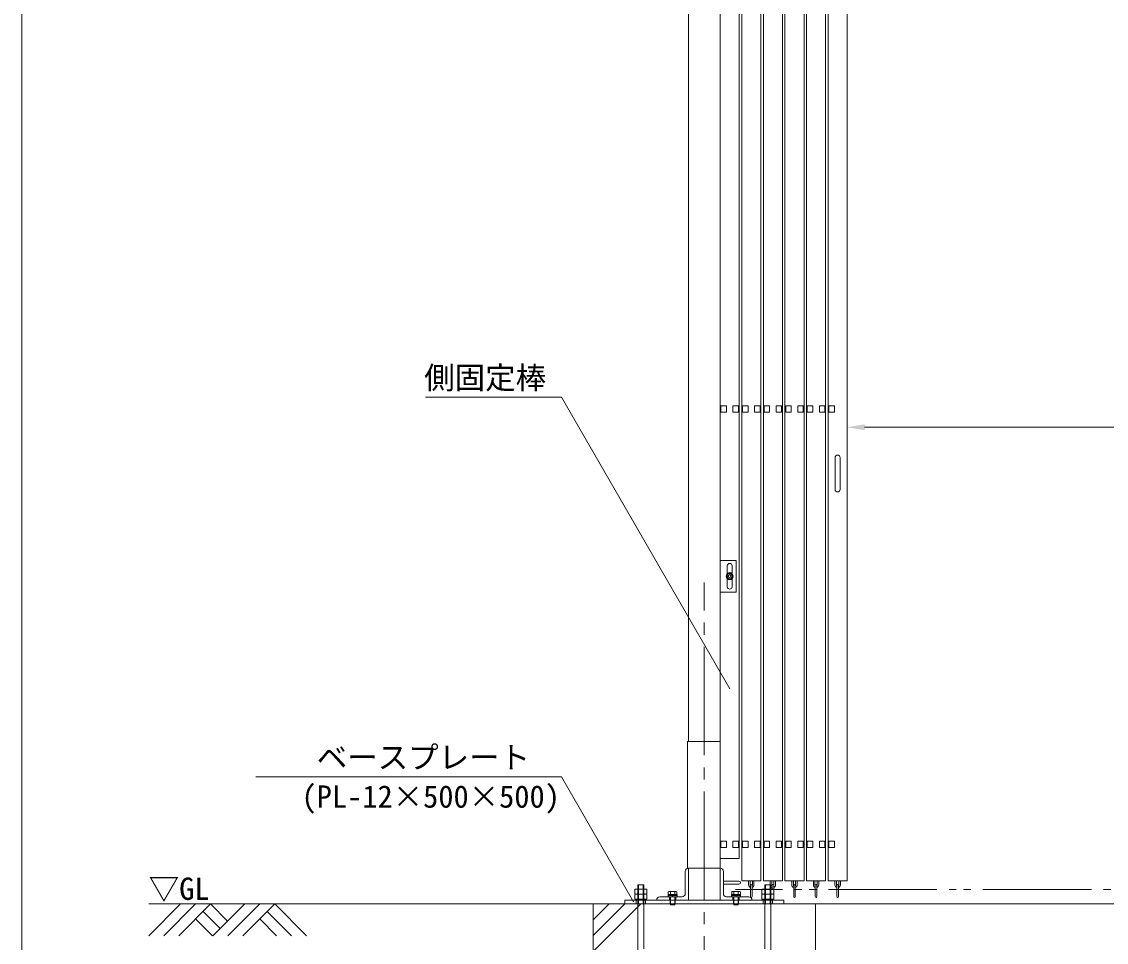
# Model space of a CAD drawing. Units: millimetres, scale not verified. Extents: x 35020 to 55145, y -14438 to 14438.
# Drawn here: x 35020 to 38436, y -11409 to -8508 of the extents above; entities that cross this region are included whole.
import ezdxf
from ezdxf.enums import TextEntityAlignment as Align

# ---------------------------------------------------------------- set-up
doc = ezdxf.new("R2010")
doc.units = ezdxf.units.MM
doc.header["$LTSCALE"] = 38
for name, pattern in [('CHAIN2', [12, 9, -1, 1, -1]), ('DASHED1', [1.8, 1.2, -0.6]), ('DOUBLE_CHAIN2', [12.8, 9, -1, 0.6, -0.6, 0.6, -1])]:
    doc.linetypes.add(name, pattern=pattern)
for name, color, linetype, lineweight in [('0-4_ﾊﾝﾄﾞﾙ', 7, 'Continuous', 18), ('0-5_ﾍﾞｰｽﾗｲﾝ', 5, 'Continuous', 18), ('0-6_ﾎﾞﾙﾄ類', 2, 'Continuous', 18), ('0-8_ﾜｲﾔｰﾛｰﾌﾟ', 7, 'DOUBLE_CHAIN2', 18), ('0-9_基礎工事用PCA小', 7, 'Continuous', 18), ('0-A_図面枠', 7, 'Continuous', 18), ('0-B_寸法', 3, 'Continuous', 18), ('0-C_側固定棒', 7, 'Continuous', 18), ('0-F_中央走行棒', 7, 'Continuous', 18), ('1-1_中央走行棒左', 7, 'Continuous', 18), ('1-3_通芯', 1, 'CHAIN2', 18), ('1-7_標準柱', 7, 'Continuous', 18), ('1-8_文字', 7, 'Continuous', 18)]:
    doc.layers.add(name, color=color, linetype=linetype, lineweight=lineweight)
doc.styles.add('ＭＳ ゴシック', font='')
doc.styles.get('ＭＳ ゴシック').set_extended_font_data('MS Gothic')

msp = doc.modelspace()

# ---------------------------------------------------------------- linework, layer by layer
at = {"layer": '0-4_ﾊﾝﾄﾞﾙ'}
for p, q in [((37581.8, -9881.72), (37581.8, -9981.73)), ((37597.8, -9881.72), (37597.8, -9981.73))]:
    msp.add_line(p, q, dxfattribs=at)
for centre, start, end in [((37589.8, -9881.72), 0, 180), ((37589.8, -9981.73), 180, 0)]:
    msp.add_arc(centre, 8, start, end, dxfattribs=at)
at = {"layer": '0-5_ﾍﾞｰｽﾗｲﾝ'}
msp.add_line((35419.8, -11287.5), (46619.8, -11287.5), dxfattribs=at)
at = {"layer": '0-6_ﾎﾞﾙﾄ類'}
for p, q in [((36960.28, -11255.48), (36960.28, -11240.9)), ((36960.28, -11258.32), (36960.28, -11272.9)), ((36979.33, -11255.48), (36979.33, -11240.9)), ((36979.33, -11258.32), (36979.33, -11272.9)), ((37057.97, -11248.5), (37056.12, -11249.55)), ((37056.12, -11249.55), (37056.12, -11258.3)), ((37056.12, -11258.3), (37083.47, -11258.3)), ((37057.97, -11248.5), (37081.62, -11248.5)), ((37058.55, -11258.5), (37081.05, -11258.5)), ((37061.8, -11287.5), (37061.8, -11265.5)), ((37062.97, -11249.55), (37062.97, -11258.3)), ((37063.03, -11290.3), (37063.03, -11265.5)), ((37068.6, -11261.5), (37069.67, -11265.5)), ((37069.92, -11261.5), (37071, -11265.5)), ((37076.62, -11249.55), (37076.62, -11258.3)), ((37077.8, -11287.5), (37077.8, -11265.5)), ((37081.62, -11248.5), (37083.47, -11249.55)), ((37083.47, -11249.55), (37083.47, -11258.3)), ((37257.97, -11248.5), (37256.12, -11249.55)), ((37256.12, -11249.55), (37256.12, -11258.3)), ((37256.12, -11258.3), (37283.48, -11258.3)), ((37257.97, -11248.5), (37281.62, -11248.5)), ((37258.55, -11258.5), (37281.05, -11258.5)), ((37261.8, -11287.5), (37261.8, -11265.5)), ((37262.97, -11249.55), (37262.97, -11258.3)), ((37263.03, -11290.3), (37263.03, -11265.5)), ((37268.6, -11261.5), (37269.68, -11265.5)), ((37269.93, -11261.5), (37271, -11265.5)), ((37276.62, -11249.55), (37276.62, -11258.3)), ((37277.8, -11287.5), (37277.8, -11265.5)), ((37281.62, -11248.5), (37283.48, -11249.55)), ((37283.48, -11249.55), (37283.48, -11258.3)), ((37360.28, -11255.48), (37360.28, -11240.9)), ((37360.28, -11258.32), (37360.28, -11272.9)), ((37379.33, -11255.48), (37379.33, -11240.9)), ((37379.33, -11258.32), (37379.33, -11272.9)), ((37061.8, -11287.5), (37063.03, -11290.3)), ((37261.8, -11287.5), (37263.03, -11290.3))]:
    msp.add_line(p, q, dxfattribs=at)
for points in [[(37244.9, -10246.45), (37239.97, -10254.95), (37244.9, -10263.45), (37254.7, -10263.45), (37259.62, -10254.95), (37254.7, -10246.45)], [(36951.32, -11255.48), (36951.32, -11240.9), (36988.28, -11240.9), (36988.28, -11255.48), (36985.8, -11256.9), (36953.8, -11256.9)], [(36951.32, -11258.32), (36951.32, -11272.9), (36988.28, -11272.9), (36988.28, -11258.32), (36985.8, -11256.9), (36953.8, -11256.9)], [(36951.8, -11272.9), (36987.8, -11272.9), (36987.8, -11275.5), (36951.8, -11275.5)], [(37083.8, -11258.5), (37083.8, -11261.5), (37055.8, -11261.5), (37055.8, -11258.5)], [(37055.8, -11261.5), (37083.8, -11261.5), (37083.8, -11265.5), (37055.8, -11265.5)], [(37283.8, -11258.5), (37283.8, -11261.5), (37255.8, -11261.5), (37255.8, -11258.5)], [(37255.8, -11261.5), (37283.8, -11261.5), (37283.8, -11265.5), (37255.8, -11265.5)], [(37351.33, -11255.48), (37351.33, -11240.9), (37388.28, -11240.9), (37388.28, -11255.48), (37385.8, -11256.9), (37353.8, -11256.9)], [(37351.33, -11258.32), (37351.33, -11272.9), (37388.28, -11272.9), (37388.28, -11258.32), (37385.8, -11256.9), (37353.8, -11256.9)], [(37351.8, -11272.9), (37387.8, -11272.9), (37387.8, -11275.5), (37351.8, -11275.5)]]:
    msp.add_lwpolyline(points, close=True, dxfattribs=at)
for points in [[(37063.03, -11290.3), (37076.57, -11290.3), (37076.57, -11265.5)], [(37263.03, -11290.3), (37276.58, -11290.3), (37276.58, -11265.5)], [(37061.8, -11287.5), (37077.8, -11287.5), (37076.57, -11290.3)], [(37261.8, -11287.5), (37277.8, -11287.5), (37276.58, -11290.3)]]:
    msp.add_lwpolyline(points, dxfattribs=at)
for radius in [11, 8.5, 4.75, 4.22]:
    msp.add_circle((37249.8, -10254.95), radius, dxfattribs=at)
for centre, radius, start, end in [((37249.8, -10254.95), 8.9, 132.757, 167.243), ((37249.8, -10254.95), 8.9, 72.757, 107.243), ((37249.8, -10254.95), 8.9, 12.757, 47.243), ((37249.8, -10254.95), 8.9, 192.757, 227.243), ((37249.8, -10254.95), 8.9, 252.757, 287.243), ((37249.8, -10254.95), 8.9, 312.757, 347.243), ((36955.8, -11247.73), 8.95, 240, 300), ((36955.8, -11266.08), 8.95, 60, 120), ((36969.8, -11224.45), 32.45, 252.932, 287.068), ((36969.8, -11289.35), 32.45, 72.932, 107.068), ((36983.8, -11247.73), 8.95, 239.975, 300.025), ((36983.8, -11266.08), 8.95, 59.975, 120.025), ((37059.55, -11254.55), 6.05, 55.616, 124.384), ((37058.55, -11258.3), 0.2, 180, 270), ((37069.8, -11271.12), 22.62, 72.412, 107.588), ((37080.05, -11254.55), 6.05, 55.616, 124.384), ((37081.05, -11258.3), 0.2, 270, 0), ((37259.55, -11254.55), 6.05, 55.616, 124.384), ((37258.55, -11258.3), 0.2, 180, 270), ((37269.8, -11271.12), 22.62, 72.412, 107.588), ((37280.05, -11254.55), 6.05, 55.616, 124.384), ((37281.05, -11258.3), 0.2, 270, 0), ((37355.8, -11247.73), 8.95, 240, 300), ((37355.8, -11266.08), 8.95, 60, 120), ((37369.8, -11224.45), 32.45, 252.932, 287.068), ((37369.8, -11289.35), 32.45, 72.932, 107.068), ((37383.8, -11247.73), 8.95, 239.975, 300.025), ((37383.8, -11266.08), 8.95, 59.975, 120.025)]:
    msp.add_arc(centre, radius, start, end, dxfattribs=at)
at = {"layer": '0-8_ﾜｲﾔｰﾛｰﾌﾟ'}
msp.add_line((46171.4, -11242.5), (37268.2, -11242.5), dxfattribs=at)
at = {"layer": '0-9_基礎工事用PCA小'}
for p, q in [((36819.8, -11437.5), (36969.8, -11287.5)), ((36819.8, -11387.5), (36919.8, -11287.5)), ((36819.8, -11337.5), (36869.8, -11287.5)), ((36960.28, -11287.5), (36979.33, -11287.5)), ((37379.33, -11287.5), (37360.28, -11287.5))]:
    msp.add_line(p, q, dxfattribs=at)
at = {"layer": '0-9_基礎工事用PCA小', "color": 4, "linetype": 'DASHED1', "lineweight": 9}
for p, q in [((36955.1, -11275.5), (36955.1, -11287.5)), ((36984.8, -11275.5), (36984.8, -11287.5)), ((37061.8, -11275.5), (37061.8, -11287.5)), ((37077.8, -11275.5), (37077.8, -11287.5)), ((37261.8, -11275.5), (37261.8, -11287.5)), ((37277.8, -11275.5), (37277.8, -11287.5)), ((37354.8, -11275.5), (37354.8, -11287.5)), ((37384.8, -11275.5), (37384.8, -11287.5))]:
    msp.add_line(p, q, dxfattribs=at)
at = {"layer": '0-9_基礎工事用PCA小'}
for points in [[(36960.28, -11804.45), (36960.28, -11227.5), (36979.33, -11227.5), (36979.33, -11429.5)], [(36960.28, -11290), (36962.78, -11287.5), (36962.78, -11227.5), (36976.82, -11227.5), (36976.82, -11287.5), (36979.33, -11290)], [(37379.33, -11804.45), (37379.33, -11227.5), (37360.28, -11227.5), (37360.28, -11429.5)], [(37379.33, -11290), (37376.82, -11287.5), (37376.82, -11227.5), (37362.78, -11227.5), (37362.78, -11287.5), (37360.28, -11290)]]:
    msp.add_lwpolyline(points, dxfattribs=at)
for points in [[(36819.8, -12187.5), (37519.8, -12187.5), (37519.8, -11287.5), (36819.8, -11287.5)], [(36919.8, -11287.5), (37419.8, -11287.5), (37419.8, -11275.5), (36919.8, -11275.5)]]:
    msp.add_lwpolyline(points, close=True, dxfattribs=at)
at = {"layer": '0-A_図面枠'}
msp.add_lwpolyline([(35019.8, -562.5), (55144.8, -562.5), (55144.8, -14437.5), (35019.8, -14437.5)], close=True, dxfattribs=at)
at = {"layer": '0-B_寸法'}
for p, q in [((37619.8, -9345.3), (37619.8, -9786.9)), ((37674.8, -9785.9), (45764.8, -9785.9))]:
    msp.add_line(p, q, dxfattribs=at)
at = {"layer": '0-B_寸法', "color": 91}
msp.add_solid([(37674.8, -9776.73), (37619.8, -9785.9), (37674.8, -9795.08)], dxfattribs=at)
at = {"layer": '0-C_側固定棒'}
for points in [[(37279.8, -11089.95), (37279.8, -7474.95), (37219.8, -7474.95), (37219.8, -11144.95), (37279.8, -11144.95)], [(37222.15, -9738.45), (37239.45, -9738.45), (37239.45, -9718.45), (37222.15, -9718.45)], [(37260.15, -9738.45), (37277.45, -9738.45), (37277.45, -9718.45), (37260.15, -9718.45)], [(37222.15, -11109.95), (37239.45, -11109.95), (37239.45, -11089.95), (37222.15, -11089.95)], [(37260.15, -11109.95), (37277.45, -11109.95), (37277.45, -11089.95), (37260.15, -11089.95)]]:
    msp.add_lwpolyline(points, close=True, dxfattribs=at)
at = {"layer": '0-F_中央走行棒'}
for p, q in [((37309.25, -11228.05), (37309.25, -11214.95)), ((37314.25, -11228.05), (37314.25, -11214.95)), ((37315.3, -11229.45), (37315.3, -11264.45)), ((37320.3, -11264.45), (37320.3, -11229.45)), ((37321.25, -11214.95), (37321.25, -11228.05)), ((37326.25, -11214.95), (37326.25, -11228.05)), ((37377.25, -11227.5), (37377.25, -11214.95)), ((37382.25, -11228.05), (37382.25, -11214.95)), ((37383.3, -11229.45), (37383.3, -11240.9)), ((37388.3, -11264.45), (37388.3, -11229.45)), ((37389.25, -11214.95), (37389.25, -11228.05)), ((37394.25, -11214.95), (37394.25, -11228.05)), ((37445.25, -11228.05), (37445.25, -11214.95)), ((37450.25, -11228.05), (37450.25, -11214.95)), ((37451.3, -11229.45), (37451.3, -11264.45)), ((37456.3, -11264.45), (37456.3, -11229.45)), ((37457.25, -11214.95), (37457.25, -11228.05)), ((37462.25, -11214.95), (37462.25, -11228.05)), ((37513.25, -11228.05), (37513.25, -11214.95)), ((37518.25, -11228.05), (37518.25, -11214.95)), ((37519.3, -11229.45), (37519.3, -11264.45)), ((37524.3, -11264.45), (37524.3, -11229.45)), ((37525.25, -11214.95), (37525.25, -11228.05)), ((37530.25, -11214.95), (37530.25, -11228.05))]:
    msp.add_line(p, q, dxfattribs=at)
for points in [[(37355.8, -7039.5), (37355.8, -11214.95), (37415.8, -11214.95), (37415.8, -6994.95), (37410.8, -6994.95)], [(37428.8, -6994.95), (37423.8, -6994.95), (37423.8, -11214.95), (37483.8, -11214.95), (37483.8, -6994.95), (37478.8, -6994.95)], [(37496.8, -6994.95), (37491.8, -6994.95), (37491.8, -11214.95), (37551.8, -11214.95), (37551.8, -6994.95), (37546.8, -6994.95)], [(37287.8, -7299.5), (37287.8, -11214.95), (37347.8, -11214.95), (37347.8, -7047.5)]]:
    msp.add_lwpolyline(points, dxfattribs=at)
for points in [[(37290.15, -9738.45), (37307.45, -9738.45), (37307.45, -9718.45), (37290.15, -9718.45)], [(37328.15, -9738.45), (37345.45, -9738.45), (37345.45, -9718.45), (37328.15, -9718.45)], [(37358.15, -9738.45), (37375.45, -9738.45), (37375.45, -9718.45), (37358.15, -9718.45)], [(37396.15, -9738.45), (37413.45, -9738.45), (37413.45, -9718.45), (37396.15, -9718.45)], [(37426.15, -9738.45), (37443.45, -9738.45), (37443.45, -9718.45), (37426.15, -9718.45)], [(37464.15, -9738.45), (37481.45, -9738.45), (37481.45, -9718.45), (37464.15, -9718.45)], [(37494.15, -9738.45), (37511.45, -9738.45), (37511.45, -9718.45), (37494.15, -9718.45)], [(37532.15, -9738.45), (37549.45, -9738.45), (37549.45, -9718.45), (37532.15, -9718.45)], [(37290.15, -11109.95), (37307.45, -11109.95), (37307.45, -11089.95), (37290.15, -11089.95)], [(37328.15, -11109.95), (37345.45, -11109.95), (37345.45, -11089.95), (37328.15, -11089.95)], [(37358.15, -11109.95), (37375.45, -11109.95), (37375.45, -11089.95), (37358.15, -11089.95)], [(37396.15, -11109.95), (37413.45, -11109.95), (37413.45, -11089.95), (37396.15, -11089.95)], [(37426.15, -11109.95), (37443.45, -11109.95), (37443.45, -11089.95), (37426.15, -11089.95)], [(37464.15, -11109.95), (37481.45, -11109.95), (37481.45, -11089.95), (37464.15, -11089.95)], [(37494.15, -11109.95), (37511.45, -11109.95), (37511.45, -11089.95), (37494.15, -11089.95)], [(37532.15, -11109.95), (37549.45, -11109.95), (37549.45, -11089.95), (37532.15, -11089.95)]]:
    msp.add_lwpolyline(points, close=True, dxfattribs=at)
for centre, radius, start, end in [((37317.75, -11228.05), 8.5, 180, 253.254), ((37317.75, -11228.05), 3.5, 180, 225.592), ((37317.8, -11229.45), 2.5, 0, 180), ((37317.75, -11228.05), 8.5, 287.463, 0), ((37317.75, -11228.05), 3.5, 316.787, 0), ((37385.75, -11228.05), 8.5, 220.906, 253.254), ((37385.75, -11228.05), 3.5, 180, 225.592), ((37385.8, -11229.45), 2.5, 0, 180), ((37385.75, -11228.05), 8.5, 287.463, 0), ((37385.75, -11228.05), 3.5, 316.787, 0), ((37453.75, -11228.05), 8.5, 180, 253.254), ((37453.75, -11228.05), 3.5, 180, 225.592), ((37453.8, -11229.45), 2.5, 0, 180), ((37453.75, -11228.05), 8.5, 287.463, 0), ((37453.75, -11228.05), 3.5, 316.787, 0), ((37521.75, -11228.05), 8.5, 180, 253.254), ((37521.75, -11228.05), 3.5, 180, 225.592), ((37521.8, -11229.45), 2.5, 0, 180), ((37521.75, -11228.05), 8.5, 287.463, 0), ((37521.75, -11228.05), 3.5, 316.787, 0), ((37317.8, -11264.45), 2.5, 180, 0), ((37385.8, -11264.45), 2.5, 351.89, 0), ((37453.8, -11264.45), 2.5, 180, 0), ((37521.8, -11264.45), 2.5, 180, 0)]:
    msp.add_arc(centre, radius, start, end, dxfattribs=at)
at = {"layer": '1-1_中央走行棒左'}
for p, q in [((37581.25, -11228.05), (37581.25, -11214.95)), ((37586.25, -11228.05), (37586.25, -11214.95)), ((37587.3, -11229.45), (37587.3, -11264.45)), ((37592.3, -11264.45), (37592.3, -11229.45)), ((37593.25, -11214.95), (37593.25, -11228.05)), ((37598.25, -11214.95), (37598.25, -11228.05))]:
    msp.add_line(p, q, dxfattribs=at)
msp.add_lwpolyline([(37564.8, -6994.95), (37559.8, -6994.95), (37559.8, -11214.95), (37619.8, -11214.95), (37619.8, -6994.95), (37614.8, -6994.95)], dxfattribs=at)
for points in [[(37579.45, -9738.45), (37562.15, -9738.45), (37562.15, -9718.45), (37579.45, -9718.45)], [(37579.45, -11109.95), (37562.15, -11109.95), (37562.15, -11089.95), (37579.45, -11089.95)]]:
    msp.add_lwpolyline(points, close=True, dxfattribs=at)
for centre, radius, start, end in [((37589.75, -11228.05), 8.5, 180, 253.254), ((37589.75, -11228.05), 3.5, 180, 225.592), ((37589.8, -11229.45), 2.5, 0, 180), ((37589.75, -11228.05), 8.5, 287.463, 0), ((37589.75, -11228.05), 3.5, 316.787, 0), ((37589.8, -11264.45), 2.5, 180, 0)]:
    msp.add_arc(centre, radius, start, end, dxfattribs=at)
at = {"layer": '1-3_通芯'}
msp.add_line((37169.8, -12187.5), (37169.8, -10275.5), dxfattribs=at)
at = {"layer": '1-7_標準柱'}
for p, q in [((37119.8, -10775.5), (37119.8, -7325.5)), ((37219.8, -10775.5), (37219.8, -7325.5)), ((37242.3, -10246.9), (37242.3, -10222.5)), ((37257.3, -10222.5), (37257.3, -10246.9)), ((37242.3, -10288.5), (37242.3, -10262.98)), ((37257.3, -10262.98), (37257.3, -10288.5)), ((37109.8, -11185.5), (37109.8, -11255.5)), ((37229.8, -11185.5), (37229.8, -11255.5)), ((37099.8, -11265.5), (37029.8, -11265.5)), ((37239.8, -11265.5), (37309.8, -11265.5)), ((37219.8, -11275.5), (37119.8, -11275.5))]:
    msp.add_line(p, q, dxfattribs=at)
at = {"layer": '1-7_標準柱', "color": 4, "linetype": 'DASHED1', "lineweight": 9}
for p, q in [((37059.8, -11265.5), (37059.8, -11275.5)), ((37079.8, -11265.5), (37079.8, -11275.5)), ((37259.8, -11265.5), (37259.8, -11275.5)), ((37279.8, -11265.5), (37279.8, -11275.5))]:
    msp.add_line(p, q, dxfattribs=at)
at = {"layer": '1-7_標準柱'}
for points in [[(37219.8, -10205.5), (37269.8, -10205.5), (37269.8, -10305.5), (37219.8, -10305.5)], [(37116.6, -10775.5), (37219.8, -10775.5), (37219.8, -11175.5), (37116.6, -11175.5)]]:
    msp.add_lwpolyline(points, close=True, dxfattribs=at)
for points in [[(37019.8, -11275.5), (37119.8, -11275.5), (37119.8, -11175.5)], [(37319.8, -11275.5), (37219.8, -11275.5), (37219.8, -11175.5)], [(37278.8, -11215.5), (37229.8, -11215.5), (37229.8, -11225.5), (37278.8, -11225.5)]]:
    msp.add_lwpolyline(points, dxfattribs=at)
for centre, radius, start, end in [((37249.8, -10222.5), 7.5, 0, 180), ((37249.8, -10288.5), 7.5, 180, 0), ((37119.8, -11185.5), 10, 90, 180), ((37219.8, -11185.5), 10, 0, 90), ((37278.8, -11220.5), 5, 270, 90), ((37029.8, -11275.5), 10, 90, 180), ((37099.8, -11255.5), 10, 270, 0), ((37239.8, -11255.5), 10, 180, 270), ((37309.8, -11275.5), 10, 0, 90)]:
    msp.add_arc(centre, radius, start, end, dxfattribs=at)
at = {"layer": '1-8_文字'}
for p, q in [((36291.38, -9691.55), (36719.8, -9691.55)), ((36720.15, -9691.55), (36719.8, -9691.55)), ((37250.15, -10609.52), (36720.15, -9691.55)), ((35757.07, -10887.5), (36719.45, -10887.5)), ((36719.8, -10887.5), (36719.45, -10887.5)), ((36947.27, -11281.5), (36719.8, -10887.5)), ((35520.02, -11287.5), (35419.8, -11387.73)), ((35567.28, -11287.5), (35467.05, -11387.73)), ((35614.53, -11287.5), (35514.3, -11387.73)), ((35614.53, -11287.5), (35668.53, -11341.5)), ((35722.52, -11287.5), (35622.3, -11387.73)), ((35769.78, -11287.5), (35669.55, -11387.73)), ((35817.03, -11287.5), (35716.8, -11387.73)), ((35817.03, -11287.5), (35917.27, -11387.73)), ((35567.28, -11334.75), (35620.28, -11387.73)), ((35590.9, -11311.12), (35644.9, -11365.12)), ((35769.78, -11334.75), (35822.78, -11387.73)), ((35793.4, -11311.12), (35870.03, -11387.73))]:
    msp.add_line(p, q, dxfattribs=at)

# ---------------------------------------------------------------- texts
at = {"layer": '1-8_文字', "style": 'ＭＳ ゴシック'}
for s, p in [('側固定棒', (36287.55, -9686.15)), ('\u3000\u3000ベースプレート\u3000\u3000\u3000', (35757.07, -10882.1)), ('(PL-12×500×500)', (35901.1, -11005.58)), ('▽GL', (35419.8, -11296.1))]:
    msp.add_text(s, height=70.38, dxfattribs=at).set_placement(p, align=Align.BOTTOM_LEFT)

doc.saveas('drawing.dxf')
